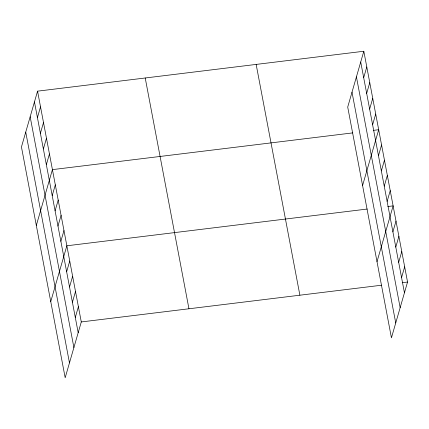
<?xml version="1.0" encoding="UTF-8"?>
<svg xmlns="http://www.w3.org/2000/svg" width="429" height="429" viewBox="0 0 429 429"><rect width="100%" height="100%" fill="white"/><g stroke="black" fill="none" stroke-linecap="round" stroke-linejoin="round"><path stroke-width="0.64" d="M37.559 91.162L21.45 146.965L65.181 377.751L81.285 321.943L37.559 91.162L363.819 51.249L407.55 282.035L391.441 337.837L347.715 107.057L363.819 51.249M37.43 117.605L40.53 106.853M40.401 133.296L43.506 122.549M43.377 148.992L46.477 138.24M46.348 164.682L49.453 153.936M36.32 225.434L52.424 169.627L352.767 132.888M52.209 195.608L55.314 184.861M55.094 210.843L58.199 200.091M57.979 226.072L61.084 215.326M60.87 241.302L63.969 230.555M50.751 301.592L66.854 245.785L367.197 209.046M66.64 271.766L69.745 261.02M69.525 287.001L72.63 276.249M72.41 302.231L75.515 291.484M75.3 317.46L78.4 306.714M363.69 77.692L366.795 66.945M366.666 93.388L369.766 82.636M369.637 109.079L372.742 98.332M372.613 124.775L375.713 114.023M362.58 185.521L378.689 129.719L373.369 130.368M378.475 155.695L381.574 144.948M381.36 170.93L384.459 160.178M384.245 186.159L387.344 175.413M387.13 201.394L390.234 190.642M377.011 261.679L393.12 205.877L387.8 206.526M392.905 231.853L396.005 221.107M395.79 247.088L398.89 236.336M398.675 262.317L401.78 251.571M401.56 277.552L404.665 266.8M81.285 321.943L381.628 285.205M402.236 282.684L407.55 282.035M360.719 62.001L404.445 292.782M356.424 76.866L400.155 307.652M352.005 92.187L395.736 322.967M256.156 64.42L299.882 295.206M145.222 77.992L188.953 308.773M34.454 101.909L78.185 332.695M30.164 116.779L73.895 347.56M25.74 132.1L69.471 362.88"/></g></svg>
